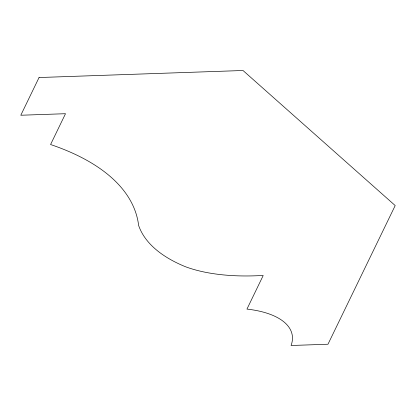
<?xml version="1.0" encoding="UTF-8"?>
<svg xmlns="http://www.w3.org/2000/svg" width="416" height="416" viewBox="0 0 416 416"><rect width="100%" height="100%" fill="white"/><g stroke="black" fill="none" stroke-linecap="round" stroke-linejoin="round"><path stroke-width="0.62" d="M39.052 77.532L20.8 115.242L65.504 113.703L50.58 144.529A324.995 145.522 -10.3 0 1 138.622 225.42A215.639 96.554 -10.3 0 0 185.437 266.718A136.9 61.298 -10.3 0 0 255.008 275.808L263.198 275.527L246.948 309.098A89.799 40.206 -10.3 0 1 291.08 345.498L327.985 344.224L395.2 205.561L243.001 70.502L39.052 77.532"/></g></svg>
